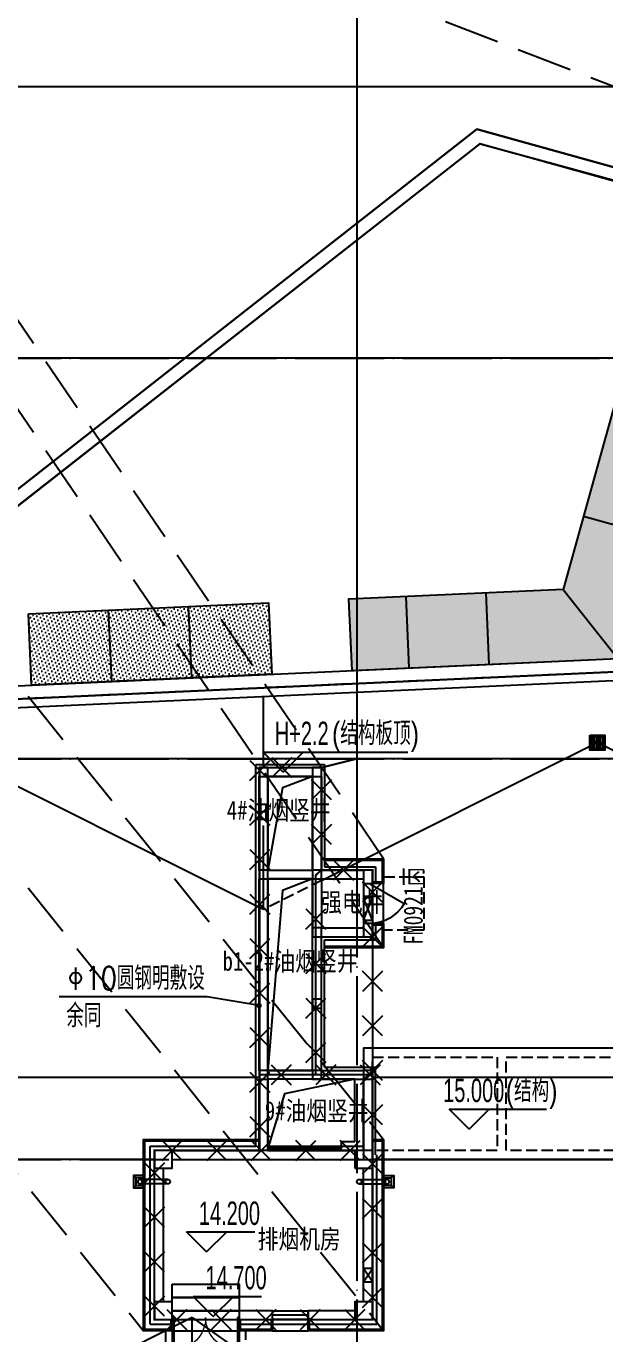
# Model space of a CAD drawing. Extents: x -233336 to 840473, y -28113 to 330904.
# Drawn here: x 768949 to 781954, y 268472 to 297847 of the extents above; entities that cross this region are included whole.
import ezdxf
from ezdxf.xclip import XClip

# ---------------------------------------------------------------- set-up
doc = ezdxf.new("R2010")
doc.units = 0
doc.header["$LTSCALE"] = 1000
doc.header["$XCLIPFRAME"] = 2
for name, pattern in [('104-14# 核心筒$0$DOTE', [2.42, 2, -0.2, 0.02, -0.2]), ('DASH', [0.35, 0.25, -0.1]), ('X-104 14#平面$0$$0$DASH', [0.35, 0.25, -0.1]), ('X-104 14#平面$0$DASH', [0.35, 0.25, -0.1])]:
    doc.linetypes.add(name, pattern=pattern)
doc.layers.get('0').update_dxf_attribs({"linetype": 'CONTINUOUS'})
for name, color, linetype in [('104-14# 核心筒$0$A_AXIS-轴线', 8, '104-14# 核心筒$0$DOTE'), ('LIGHTNING_DIM', 80, 'CONTINUOUS'), ('LWIRE', 80, 'CONTINUOUS'), ('WIRE-避雷', 130, 'CONTINUOUS'), ('X-104 14#平面$0$01-标注_标高', 8, 'CONTINUOUS'), ('X-104 14#平面$0$02-TEXT_房间', 9, 'CONTINUOUS'), ('X-104 14#平面$0$02-TEXT_标注', 9, 'CONTINUOUS'), ('X-104 14#平面$0$02-TEXT_门窗', 9, 'CONTINUOUS'), ('X-104 14#平面$0$A-C_玻璃幕墙', 8, 'CONTINUOUS'), ('X-104 14#平面$0$A-C_窗', 8, 'CONTINUOUS'), ('X-104 14#平面$0$A-C_门', 8, 'CONTINUOUS'), ('X-104 14#平面$0$A-O_分水线', 8, 'CONTINUOUS'), ('X-104 14#平面$0$A-O_屋面', 8, 'CONTINUOUS'), ('X-104 14#平面$0$A-SUR_保温', 8, 'CONTINUOUS'), ('X-104 14#平面$0$A-SUR_看线', 8, 'CONTINUOUS'), ('X-104 14#平面$0$A-TECH_电气', 8, 'CONTINUOUS'), ('X-104 14#平面$0$A-TECH_结构', 8, 'CONTINUOUS'), ('X-104 14#平面$0$A_STR-砌块墙', 7, 'CONTINUOUS'), ('X-104 14#平面$0$A_STR-砼柱', 8, 'CONTINUOUS'), ('X-104 14#平面$0$DOOR_FIRE', 8, 'CONTINUOUS'), ('X-104 14#平面$0$DOOR_FIRE_TEXT', 7, 'CONTINUOUS'), ('X-104 14#平面$0$DUCT-新风管立管', 3, 'CONTINUOUS'), ('X-104 14#平面$0$EH_玻璃', 8, 'CONTINUOUS'), ('X-104 14#平面$0$SURFACE', 6, 'CONTINUOUS'), ('X-104 14#平面$0$图例', 7, 'CONTINUOUS')]:
    doc.layers.add(name, color=color, linetype=linetype)
doc.layers.add('X-104 14#平面$0$04-不打印_辅助线', color=8, linetype='CONTINUOUS', plot=False)
doc.styles.add('_TEL_DIM', font='ROMANS2', dxfattribs={"width": 0.8, "height": 3.5, "bigfont": 'HZDF2'})
doc.styles.add('X-104 14#平面$0$_TCH_DIM', font='ros.shx', dxfattribs={"width": 0.8, "bigfont": 'jd.shx'})
doc.styles.add('X-104 14#平面$0$_TCH_SPACE', font='STXIHEI.TTF', dxfattribs={"width": 0.8, "height": 5})
doc.styles.add('X-104 14#平面$0$_TCH_WINDOW', font='STXIHEI.TTF', dxfattribs={"width": 0.75, "height": 3.5})
doc.styles.add('X-104 14#平面$0$Standard', font='STXIHEI.TTF', dxfattribs={"width": 0.8})

# ---------------------------------------------------------------- blocks, each defined once
blk = doc.blocks.new('104-14# 核心筒')
at = {"layer": '104-14# 核心筒$0$A_AXIS-轴线'}
for p, q in [((86400, 317833.6), (86400, 259754.9)), ((-9370.1, 299100), (120259.9, 299100)), ((-9370.1, 293000), (120259.9, 293000)), ((-9370.1, 284000), (120259.9, 284000)), ((-9370.1, 275000), (120259.9, 275000))]:
    blk.add_line(p, q, dxfattribs=at)
blk = doc.blocks.new('X-104 14#平面$0$0000')
for p, q in [((27000, 7817), (42800, 7817)), ((45350, 7817), (62299, 7817)), ((41300, 2421), (35400, -529))]:
    blk.add_line(p, q)
for points in [[(42900, 14771), (42900, 16363)], [(35400, 15334), (42800, 11634)], [(44200, 12234), (50400, 15334)], [(51914, 14577), (50400, 15334)], [(42900, 11584), (42900, 13471)], [(41300, -969), (41300, 2421)], [(41300, 2421), (50400, -4029)]]:
    blk.add_lwpolyline(points)
at = {"linetype": 'X-104 14#平面$0$DASH'}
blk.add_lwpolyline([(44200, 12234), (42900, 11584), (42800, 11634)], dxfattribs=at)
blk = doc.blocks.new('X-104 14#平面$0$jtkjuyriuy')
h = blk.add_hatch()
h.set_pattern_fill('ANSI31', color=8, scale=30, angle=45)
h.set_pattern_definition([(90, (0, 0), (-47.625, 1e-14), [])])
h.paths.add_polyline_path([(-138, 138), (138, 138), (138, -138), (-138, -138)])
for points in [[(-168, 168), (168, 168), (168, -168), (-168, -168)], [(-138, 138), (138, 138), (138, -138), (-138, -138)]]:
    blk.add_lwpolyline(points, close=True)
at = {"layer": 'X-104 14#平面$0$04-不打印_辅助线'}
for p, q in [((-168, 0), (168, 0)), ((0, 168), (0, -168))]:
    blk.add_line(p, q, dxfattribs=at)
blk = doc.blocks.new('X-104 14#平面$0$ddddllll')
at = {"layer": 'X-104 14#平面$0$A-O_分水线'}
blk.add_blockref('X-104 14#平面$0$jtkjuyriuy', (67500, 15034), dxfattribs=at)
blk = doc.blocks.new('X-104 14#平面$0$000003333')
blk.add_circle((91800, 284363), 50)
blk = doc.blocks.new('X-104 14#平面$0$A$C6C68079C')
at = {"layer": 'X-104 14#平面$0$图例'}
for p, q in [((91, 87), (145, 141)), ((91, -87), (145, -137))]:
    blk.add_line(p, q, dxfattribs=at)
for points in [[(-80, -137), (-80, 141), (145, 141), (145, -137)], [(-80, -87), (-80, 87), (91, 87), (91, -87)]]:
    blk.add_lwpolyline(points, close=True, dxfattribs=at)
blk = doc.blocks.new('*U95')
blk.add_lwpolyline([(200, 0), (200, 300), (0, 300), (0, 0), (200, 0), (0, 300), (0, 0), (200, 300)])
blk = doc.blocks.new('*U94')
blk.add_lwpolyline([(200, 0), (200, 500), (0, 500), (0, 0), (200, 0), (0, 500), (0, 0), (200, 500)])
blk = doc.blocks.new('X-104 14#平面$0$dd')
at = {"layer": 'X-104 14#平面$0$A-TECH_电气'}
for name, p in [('*U94', (86613, -18723)), ('*U95', (86613, -26854))]:
    blk.add_blockref(name, p, dxfattribs=at)
blk = doc.blocks.new('_FZHK')
blk.add_lwpolyline([(-0.5, -0.5), (0.5, -0.5), (0.5, 0.5), (-0.5, 0.5)], close=True)
blk = doc.blocks.new('X-104 14#平面$0$$DorLib2D$00000002')
for p, q in [((-0.5, 0), (-0.5, 0.4875)), ((-0.475, 0.4875), (-0.5, 0.4875)), ((-0.475, 0), (-0.475, 0.4875)), ((0.475, 0), (0.475, 0.4875)), ((0.475, 0.4875), (0.5, 0.4875)), ((0.5, 0), (0.5, 0.4875)), ((-0.5, 0), (-0.475, 0)), ((0.5, 0), (0.475, 0))]:
    blk.add_line(p, q)
at = {"lineweight": 13}
for centre, start, end in [((-0.4875, 0), 0, 88.53072), ((0.4875, 0), 91.46928, 180)]:
    blk.add_arc(centre, 0.4875, start, end, dxfattribs=at)
blk = doc.blocks.new('X-104 14#平面$0$$TCHSYS$WIN2D')
for p, q in [((-0.5, 0.5), (0.5, 0.5)), ((-0.5, 0.5), (-0.5, -0.5)), ((0.5, 0.5), (0.5, -0.5)), ((0.5, 0.167), (-0.5, 0.167)), ((0.5, -0.167), (-0.5, -0.167)), ((-0.5, -0.5), (0.5, -0.5))]:
    blk.add_line(p, q)
blk = doc.blocks.new('X-104 14#平面$0$$DorLib2D$00000228')
at = {"color": 0}
blk.add_line((0.5, 0), (0, 0.866), dxfattribs=at)
blk.add_arc((0.5, 0), 1, 120, 180, dxfattribs=at)
blk = doc.blocks.new('X-104 14#平面')
at = {"layer": 'X-104 14#平面$0$EH_玻璃'}
h = blk.add_hatch(dxfattribs=at)
h.set_pattern_fill('DOTS', color=256, scale=50, angle=45)
h.paths.add_polyline_path([(91034.5, 287800.7), (86209.5, 287581), (86282.3, 285982.7), (92265.6, 286255.1), (94479, 294219.8), (92937.4, 294648.2)])
h = blk.add_hatch(dxfattribs=at)
h.set_pattern_fill('DOTS', color=256, scale=50, angle=45)
h.paths.add_polyline_path([(79016.9, 287253.6), (84411.3, 287499.2), (84484.1, 285900.8), (79089.7, 285655.2)])
at = {"layer": 'X-104 14#平面$0$01-标注_标高'}
for p, q in [((84740.7, 283700.6), (84290.7, 284150.6)), ((84290.7, 284150.6), (87546.7, 284150.6)), ((84740.7, 283700.6), (85190.7, 284150.6)), ((88918.8, 275679.8), (88468.8, 276129.8)), ((88468.8, 276129.8), (90659.1, 276129.8)), ((88918.8, 275679.8), (89368.8, 276129.8)), ((83022.3, 272920.8), (82572.3, 273370.8)), ((82572.3, 273370.8), (84104.2, 273370.8)), ((83022.3, 272920.8), (83472.3, 273370.8)), ((83172.3, 271473.5), (82722.3, 271923.5)), ((82722.3, 271923.5), (84254.2, 271923.5)), ((83172.3, 271473.5), (83622.3, 271923.5))]:
    blk.add_line(p, q, dxfattribs=at)
at = {"layer": 'X-104 14#平面$0$02-TEXT_标注', "linetype": 'X-104 14#平面$0$DASH', "ltscale": 5}
for points in [[(109150, 292550), (65999.9, 309185)], [(63675.9, 304510.3), (87000, 275450)], [(87000, 281750), (72474, 303121.5)], [(87000, 279750), (72474, 301121.5)], [(58275.9, 300210.3), (81600, 271150)], [(63675.9, 300210.3), (87000, 271150)]]:
    blk.add_lwpolyline(points, dxfattribs=at)
at = {"layer": 'X-104 14#平面$0$A-C_玻璃幕墙'}
blk.add_line((91491.6, 289445.4), (93033.1, 289017), dxfattribs=at)
blk.add_lwpolyline([(91034.5, 287800.7), (86209.5, 287581), (86282.3, 285982.7), (92265.6, 286255.1), (94479, 294219.8), (92937.4, 294648.2)], close=True, dxfattribs=at)
for points in [[(87576, 286041.6), (87503.2, 287639.9)], [(89374.1, 286123.4), (89301.3, 287721.8)], [(91034.5, 287800.7), (92265.6, 286255.1)], [(79016.9, 287253.6), (84411.3, 287499.2), (84484.1, 285900.8), (79089.7, 285655.2), (79016.9, 287253.6)], [(80887.8, 285737.1), (80815.1, 287335.4)], [(82686, 285819), (82613.2, 287417.3)], [(85670, 281750), (87000, 281750), (87000, 281200), (86750, 281200)], [(85670, 281720), (86970, 281720), (86970, 281230), (86750, 281230)], [(86750, 280300), (87000, 280300), (87000, 279750), (85670, 279750)], [(86750, 280270), (86970, 280270), (86970, 279780), (85670, 279780)], [(82250, 271400), (82250, 271150), (81600, 271150), (81600, 275450), (84200, 275450)], [(82220, 271400), (82220, 271180), (81630, 271180), (81630, 275420), (84200, 275420)], [(86750, 275450), (87000, 275450), (87000, 271150), (85300, 271150), (85300, 271400)], [(86750, 275420), (86970, 275420), (86970, 271180), (85330, 271180), (85330, 271400)], [(84500, 271400), (84500, 271150), (83750, 271150), (83750, 271400)], [(84470, 271400), (84470, 271180), (83780, 271180), (83780, 271400)]]:
    blk.add_lwpolyline(points, dxfattribs=at)
at = {"layer": 'X-104 14#平面$0$A-C_门'}
blk.add_line((82250, 271600), (83750, 271600), dxfattribs=at)
for points in [[(82250, 272200), (83750, 272200), (83750, 271900), (82250, 271900)], [(82250, 271900), (83750, 271900), (83750, 271600), (82250, 271600)]]:
    blk.add_lwpolyline(points, close=True, dxfattribs=at)
at = {"layer": 'X-104 14#平面$0$A-O_分水线'}
for p, q in [((82150, 274550), (81520, 274550)), ((82150, 274450), (81520, 274450)), ((86450, 274550), (87080, 274550)), ((86450, 274450), (87080, 274450))]:
    blk.add_line(p, q, dxfattribs=at)
for centre in [(82150, 274500), (86450, 274500)]:
    blk.add_circle(centre, 50, dxfattribs=at)
for centre, start, end in [((81520, 274500), 90, 270), ((87080, 274500), 270, 90)]:
    blk.add_arc(centre, 50, start, end, dxfattribs=at)
at = {"layer": 'X-104 14#平面$0$A-O_分水线', "linetype": 'X-104 14#平面$0$$0$DASH', "ltscale": 0.2}
for centre, start, end in [((81520, 274500), 270, 90), ((87080, 274500), 90, 270)]:
    blk.add_arc(centre, 50, start, end, dxfattribs=at)
at = {"layer": 'X-104 14#平面$0$A-O_屋面'}
blk.add_lwpolyline([(82349.8, 264577.4), (83499.8, 267565.9), (52926.6, 266284.7), (53491, 268939.8), (17309.3, 268308.2), (22065.4, 284894.6), (62738.3, 285920), (62307.5, 284891.2), (92265.6, 286255.1), (99426.9, 312025), (120741.8, 306094.6), (117562.9, 278400.5), (119297.3, 278014.5), (109062.3, 262867.9), (82417.6, 264753.6)], dxfattribs=at)
for points in [[(83126.9, 265204.7), (108809.6, 263387.1), (118471.8, 277685.9), (117014.8, 278010.2), (120196.4, 305727.4), (99774.7, 311409.3), (92650.5, 285772.1), (61541.2, 284355.8), (61978.8, 285400.7), (22444.8, 284404), (17976.2, 268819.9), (54110.7, 269450.7), (53549.7, 266811.2), (84240.1, 268097.3)], [(92750, 277500), (86550, 277500), (86550, 275000), (92750, 275000)]]:
    blk.add_lwpolyline(points, close=True, dxfattribs=at)
at = {"layer": 'X-104 14#平面$0$A-O_屋面', "ltscale": 5}
blk.add_lwpolyline([(95099.4, 296471), (89096.5, 298141.2), (77166, 288800), (8392.2, 288800), (5790.4, 276559.6), (2660.3, 277224.9), (-2631.9, 278349.8), (-6009.8, 262458.3), (40178.1, 264474.9), (39845.1, 262383.6), (83828.3, 264653.8)], dxfattribs=at)
blk.add_lwpolyline([(95099.4, 296471), (95018.9, 296182), (89162.1, 297811.5), (77269.5, 288500), (70400, 288500), (70400, 288800), (77166, 288800), (89096.5, 298141.2)], close=True, dxfattribs=at)
at = {"layer": 'X-104 14#平面$0$A-O_屋面', "linetype": 'X-104 14#平面$0$DASH'}
for points in [[(87000, 280150), (87000, 281350), (87900, 281350), (87900, 280150)], [(86750, 277300), (89550, 277300), (89550, 275200), (86750, 275200)], [(89750, 277300), (92550, 277300), (92550, 275200), (89750, 275200)]]:
    blk.add_lwpolyline(points, close=True, dxfattribs=at)
blk.add_lwpolyline([(82100, 271150), (82100, 270250), (83900, 270250), (83900, 271150)], dxfattribs=at)
at = {"layer": 'X-104 14#平面$0$A-SUR_保温'}
for p, q in [((84130, 283870), (85670, 283870)), ((84130, 281400), (84130, 283870)), ((85670, 283870), (85670, 281570)), ((85670, 281570), (86820, 281570)), ((86820, 281570), (86820, 281200)), ((84130, 276900), (84130, 281400)), ((86820, 281200), (86750, 281200)), ((86820, 280300), (86750, 280300)), ((86820, 280300), (86820, 279930)), ((85670, 277070), (86820, 277070)), ((84130, 275300), (84130, 276900))]:
    blk.add_line(p, q, dxfattribs=at)
at = {"layer": 'X-104 14#平面$0$A-SUR_看线'}
for p, q in [((82250, 271150), (83750, 271150)), ((84500, 271150), (85300, 271150))]:
    blk.add_line(p, q, dxfattribs=at)
at = {"layer": 'X-104 14#平面$0$A-TECH_结构', "linetype": 'X-104 14#平面$0$DASH', "ltscale": 3}
blk.add_lwpolyline([(82843.2, 265024.2), (82843.2, 265024.2), (108910.7, 263179.4), (118802, 277817.3), (117234.1, 278166.3), (120414.6, 305874.3), (99635.5, 311655.6), (92496.6, 285965.3), (61847.8, 284570), (62282.6, 285608.4), (22293, 284600.3), (17709.4, 268615.2), (53862.8, 269246.3), (53300.5, 266600.6), (83944, 267884.8), (82843.2, 265024.2), (82843.2, 265024.2)], dxfattribs=at)
at = {"layer": 'X-104 14#平面$0$A_STR-砌块墙'}
for p, q in [((84400, 283800), (85400, 283800)), ((84200, 281500), (84200, 283600)), ((84400, 283600), (85400, 283600)), ((84400, 281500), (84400, 283600)), ((85400, 283600), (85400, 281500)), ((85600, 283600), (85600, 281500)), ((84400, 281500), (85400, 281500)), ((85600, 281500), (86550, 281500)), ((84200, 277000), (84200, 281300)), ((84400, 277000), (84400, 281300)), ((84400, 281300), (85400, 281300)), ((85400, 281300), (85400, 280200)), ((85600, 281300), (85600, 280200)), ((85600, 281300), (86550, 281300)), ((85400, 278600), (85400, 280000)), ((85600, 280200), (86550, 280200)), ((85600, 280000), (86550, 280000)), ((85600, 278600), (85600, 280000)), ((85400, 277000), (85400, 278400)), ((85600, 277000), (85600, 278400)), ((84200, 275200), (84200, 276800)), ((85400, 277000), (84400, 277000)), ((84400, 275200), (84400, 276800)), ((85400, 276800), (84400, 276800)), ((85600, 277000), (86550, 277000)), ((85600, 276800), (86550, 276800)), ((86550, 275200), (86550, 276800)), ((86750, 275200), (86750, 276800)), ((82250, 275200), (84200, 275200)), ((82250, 275000), (84300, 275000)), ((84300, 275000), (86350, 275000)), ((84400, 275200), (86350, 275200)), ((81850, 271800), (81850, 274800)), ((82050, 271800), (82050, 274800)), ((86550, 271800), (86550, 274800)), ((86750, 271800), (86750, 274800)), ((84500, 271600), (83750, 271600)), ((83750, 271600), (83750, 271400)), ((84500, 271400), (84500, 271600)), ((86350, 271600), (85300, 271600)), ((85300, 271600), (85300, 271400)), ((83750, 271400), (84500, 271400)), ((85300, 271400), (86350, 271400))]:
    blk.add_line(p, q, dxfattribs=at)
at = {"layer": 'X-104 14#平面$0$DOOR_FIRE'}
for p, q in [((86550, 281200), (86550, 280300)), ((87000, 280300), (87000, 281200))]:
    blk.add_line(p, q, dxfattribs=at)
at = {"layer": 'X-104 14#平面$0$DUCT-新风管立管'}
for points, elevation in [([(85400, 283600), (84400, 283600), (84400, 281500), (85400, 281500), (85400, 283600), (84729.5, 283343.6), (84400, 281500)], 3000), ([(85400, 281300), (84400, 281300), (84400, 277000), (85400, 277000), (85400, 281300), (84729.5, 281043.6), (84400, 277000)], 6000)]:
    blk.add_lwpolyline(points, dxfattribs=dict(at, elevation=elevation))
blk.add_lwpolyline([(86350, 276800), (84400, 276800), (84400, 275250), (86050, 275250), (86050, 275400), (86350, 275400), (86350, 276800), (84774.9, 276474.5), (84400, 275250)], dxfattribs=at)
at = {"layer": 'X-104 14#平面$0$SURFACE'}
for p, q in [((85670, 279930), (86820, 279930)), ((85670, 278550), (85670, 279930)), ((85670, 277070), (85670, 278550)), ((86820, 275100), (86820, 277070)), ((81750, 271300), (81750, 275300)), ((81750, 275300), (84130, 275300)), ((84400, 275300), (86550, 275300)), ((86850, 271300), (86850, 275100)), ((81750, 271300), (82250, 271300)), ((82250, 271300), (82250, 271400)), ((83750, 271300), (83750, 271400)), ((83750, 271300), (84500, 271300)), ((84500, 271300), (84500, 271400)), ((85300, 271300), (85300, 271400)), ((85300, 271300), (86850, 271300))]:
    blk.add_line(p, q, dxfattribs=at)
ref = blk.add_blockref('104-14# 核心筒', (0, 0))
XClip(ref).set_block_clipping_path([(-38664.3623821461, -25500), (139216.5485069363, 330900)])
for name, p in [('X-104 14#平面$0$ddddllll', (24300, 269328.8)), ('X-104 14#平面$0$000003333', (0, 0)), ('X-104 14#平面$0$dd', (-62.7, 299100))]:
    blk.add_blockref(name, p)
at = {"color": 5, "xscale": -1}
blk.add_blockref('X-104 14#平面$0$A$C6C68079C', (81520, 274500), dxfattribs=at)
at = {"color": 5}
blk.add_blockref('X-104 14#平面$0$A$C6C68079C', (87080, 274500), dxfattribs=at)
at = {"layer": 'X-104 14#平面$0$A-C_窗'}
ref = blk.add_blockref('X-104 14#平面$0$$TCHSYS$WIN2D', (84900, 271450), dxfattribs=dict(at, xscale=800, yscale=-300, zscale=300))
ref.add_attrib('A', 'C0815', (84270, 270410.8), dxfattribs={"layer": 'X-104 14#平面$0$02-TEXT_门窗', "height": 428.14, "style": 'X-104 14#平面$0$_TCH_WINDOW', "width": 0.75})
at = {"layer": 'X-104 14#平面$0$A-C_门'}
ref = blk.add_blockref('X-104 14#平面$0$$DorLib2D$00000002', (83000, 271450), dxfattribs=dict(at, xscale=1500, yscale=-1500, zscale=300))
ref.add_attrib('A', 'GM1521', (82211, 270325.2), dxfattribs={"layer": 'X-104 14#平面$0$02-TEXT_门窗', "height": 428.14, "style": 'X-104 14#平面$0$_TCH_WINDOW', "width": 0.75})
at = {"layer": 'X-104 14#平面$0$A-O_分水线'}
blk.add_blockref('X-104 14#平面$0$0000', (41400, 269028.8), dxfattribs=at)
at = {"layer": 'X-104 14#平面$0$A_STR-砼柱'}
for p, xscale, yscale, zscale in [((84300, 283700, 3000), 200, 200, 200), ((85500, 283700, 3000), 200, 200, 200), ((84300, 281400, 3000), 200, 200, 200), ((85500, 281400, 3000), 200, 200, 200), ((86650, 281350, 3000), 200, 300, 300), ((86650, 280150, 3000), 200, 300, 300), ((85500, 280100, 3000), 200, 200, 200), ((85500, 278500, 3000), 200, 200, 200), ((84300, 276900, 3000), 200, 200, 200), ((85500, 276900, 3000), 200, 200, 200), ((86650, 276900, 3000), 200, 200, 200), ((82050, 275000), 400, 400, 400), ((86550, 275000), 400, 400, 400), ((82050, 271600), 400, 400, 400), ((86550, 271600), 400, 400, 400)]:
    blk.add_blockref('_FZHK', p, dxfattribs=dict(at, xscale=xscale, yscale=yscale, zscale=zscale))
at = {"layer": 'X-104 14#平面$0$DOOR_FIRE'}
ref = blk.add_blockref('X-104 14#平面$0$$DorLib2D$00000228', (86685, 280750), dxfattribs=dict(at, xscale=-900, yscale=900, zscale=270, rotation=270))
ref.add_attrib('A', 'FM0921丙', (87877.5, 279820.9), dxfattribs={"layer": 'X-104 14#平面$0$DOOR_FIRE_TEXT', "height": 428.14, "rotation": 90, "style": 'X-104 14#平面$0$_TCH_WINDOW', "width": 0.75})
at = {"layer": 'X-104 14#平面$0$01-标注_标高', "color": 7, "style": 'X-104 14#平面$0$_TCH_DIM'}
for s, height, width, p in [('H+2.2', 525, 0.64, (84552.3, 284308.1)), ('(结构板顶)', 520.93, 0.8, (85839.3, 284308.1)), ('15.000', 525, 0.64, (88336.5, 276287.3)), ('(结构)', 520.93, 0.8, (89743.5, 276287.3)), ('14.200', 525, 0.64, (82847.2, 273528.3)), ('14.700', 525, 0.64, (82997.2, 272081))]:
    blk.add_text(s, height=height, dxfattribs=dict(at, width=width)).set_placement(p)
at = {"layer": 'X-104 14#平面$0$02-TEXT_房间', "style": 'X-104 14#平面$0$_TCH_SPACE', "width": 0.8}
blk.add_text('排烟机房', height=428.14, dxfattribs=at).set_placement((84167.8, 272996.1))
at = {"layer": 'X-104 14#平面$0$02-TEXT_标注', "style": 'X-104 14#平面$0$Standard', "width": 0.8}
for s, p in [('4#油烟竖井', (83474.3, 282629.1, 3000)), ('强电井', (85594.2, 280562)), ('b1-2#油烟竖井', (83380.1, 279238.9, 6000)), ('9#油烟竖井', (84328.9, 275878.1, 3000))]:
    blk.add_text(s, height=428.14, dxfattribs=at).set_placement(p)
blk = doc.blocks.new('$TelecSys$00000009')
for p, q in [((-0.5, 0.5), (0.5, -0.5)), ((0.5, 0.5), (-0.5, -0.5))]:
    blk.add_line(p, q)

msp = doc.modelspace()

# ---------------------------------------------------------------- linework, layer by layer
at = {"layer": 'LIGHTNING_DIM', "color": 7}
msp.add_line((770061.5, 276698.6), (770061.5, 276199.9), dxfattribs=at)
at = {"layer": 'LIGHTNING_DIM'}
for p, q in [((773013.5, 276042.4), (769694, 276042.4)), ((774183.4, 275847.2), (773013.5, 276042.4))]:
    msp.add_line(p, q, dxfattribs=at)
at = {"layer": 'LIGHTNING_DIM', "const_width": 60}
msp.add_lwpolyline([(774213, 275842.2, 1), (774153.8, 275852.1, 1)], format="xyb", close=True, dxfattribs=at)
at = {"layer": 'LIGHTNING_DIM', "color": 7}
msp.add_circle((770061.5, 276462.4), 126, dxfattribs=at)
at = {"layer": 'WIRE-避雷', "linetype": 'DASH', "const_width": 45}
for points in [[(684347.6, 260166.1), (730515.5, 262181.8), (730183, 260093.4), (772451.1, 262275.1), (772826.5, 262415.4), (798894.1, 260570.6), (808785.4, 275208.5), (807217.5, 275557.5), (810397.9, 303265.4), (789618.9, 309046.7), (782480, 283356.4), (751831.1, 281961.1), (752266, 282999.6), (712276.4, 281991.4), (707692.8, 266006.4), (743846.2, 266637.4), (743283.9, 263991.8), (773927.3, 265275.9), (772826.5, 262415.4)], [(785305.6, 293524.6), (779145.5, 295202.7), (767252.9, 285891.1), (760383.4, 285891.1)]]:
    msp.add_lwpolyline(points, dxfattribs=at)
at = {"layer": 'WIRE-避雷', "const_width": 45}
for points in [[(776383.4, 296491.1), (776383.4, 299277.1), (776095.7, 299599.4)], [(762498.6, 296491.1), (809620.4, 296491.1)], [(776383.4, 278891.1), (776383.4, 296491.1)], [(784434.8, 290391.1), (767383.4, 290391.1)], [(767383.4, 281391.1), (776383.4, 281391.1)], [(785383.4, 281391.1), (776383.4, 281391.1), (775583.4, 281191.1)], [(774198.1, 272626.4), (774198.1, 281191.1), (775583.4, 281191.1), (775583.4, 278891.1), (775583.4, 278891.1), (776733.4, 278891.1), (776733.4, 272591.1)], [(775458.4, 274291.1), (775458.4, 278776.9), (775583.4, 278891.1)], [(774183.4, 274291.1), (776733.4, 274291.1)], [(771833.4, 272591.1), (771833.4, 268791.1), (776733.4, 268791.1), (776733.4, 272591.1), (771833.4, 272591.1)], [(731583.4, 272391.1), (771833.4, 272391.1)], [(776733.4, 272391.1), (806881.6, 272391.1)], [(776383.4, 268791.1), (776383.4, 262163.7)]]:
    msp.add_lwpolyline(points, dxfattribs=at)

# ---------------------------------------------------------------- block references
msp.add_blockref('X-104 14#平面', (689983.4, -2608.9))
at = {"layer": 'LWIRE', "xscale": 450, "yscale": 450, "zscale": 450}
for p in [(774698.1, 281191.1), (776083.4, 278891.1), (774683.4, 274291.1), (775683.4, 274291.1), (776683.4, 274291.1), (772333.4, 268791.1), (773333.4, 268791.1), (774333.4, 268791.1), (775333.4, 268791.1), (776333.4, 268791.1)]:
    msp.add_blockref('$TelecSys$00000009', p, dxfattribs=at)
for p, rotation in [((774198.1, 281126.4), 90), ((775583.4, 280691.1), 270), ((774198.1, 280126.4), 90), ((775583.4, 279691.1), 270), ((774198.1, 279126.4), 90), ((776733.4, 278391.1), 270), ((774198.1, 278126.4), 90), ((775458.4, 277791.1), 90), ((776733.4, 277391.1), 270), ((774198.1, 277126.4), 90), ((775458.4, 276791.1), 90), ((776733.4, 276391.1), 270), ((774198.1, 276126.4), 90), ((775458.4, 275791.1), 90), ((776733.4, 275391.1), 270), ((774198.1, 275126.4), 90), ((775458.4, 274791.1), 90), ((776733.4, 274391.1), 270), ((774198.1, 274126.4), 90), ((776733.4, 273391.1), 270), ((774198.1, 273126.4), 90), ((772233.4, 272591.1), 180), ((773233.4, 272591.1), 180), ((774233.4, 272591.1), 180), ((775233.4, 272591.1), 180), ((776233.4, 272591.1), 180), ((771833.4, 272091.1), 270), ((776733.4, 272291.1), 90), ((776733.4, 271291.1), 90), ((771833.4, 271091.1), 270), ((771833.4, 270091.1), 270), ((776733.4, 270291.1), 90), ((776733.4, 269291.1), 90), ((771833.4, 269091.1), 270)]:
    msp.add_blockref('$TelecSys$00000009', p, dxfattribs=dict(at, rotation=rotation))

# ---------------------------------------------------------------- texts
at = {"layer": 'LIGHTNING_DIM', "color": 7, "style": '_TEL_DIM', "width": 0.8}
for s, p in [('10圆钢明敷设', (770271.5, 276199.9)), ('余同', (769851.5, 275359.9))]:
    msp.add_text(s, height=520.87, dxfattribs=at).set_placement(p)

doc.saveas('drawing.dxf')
